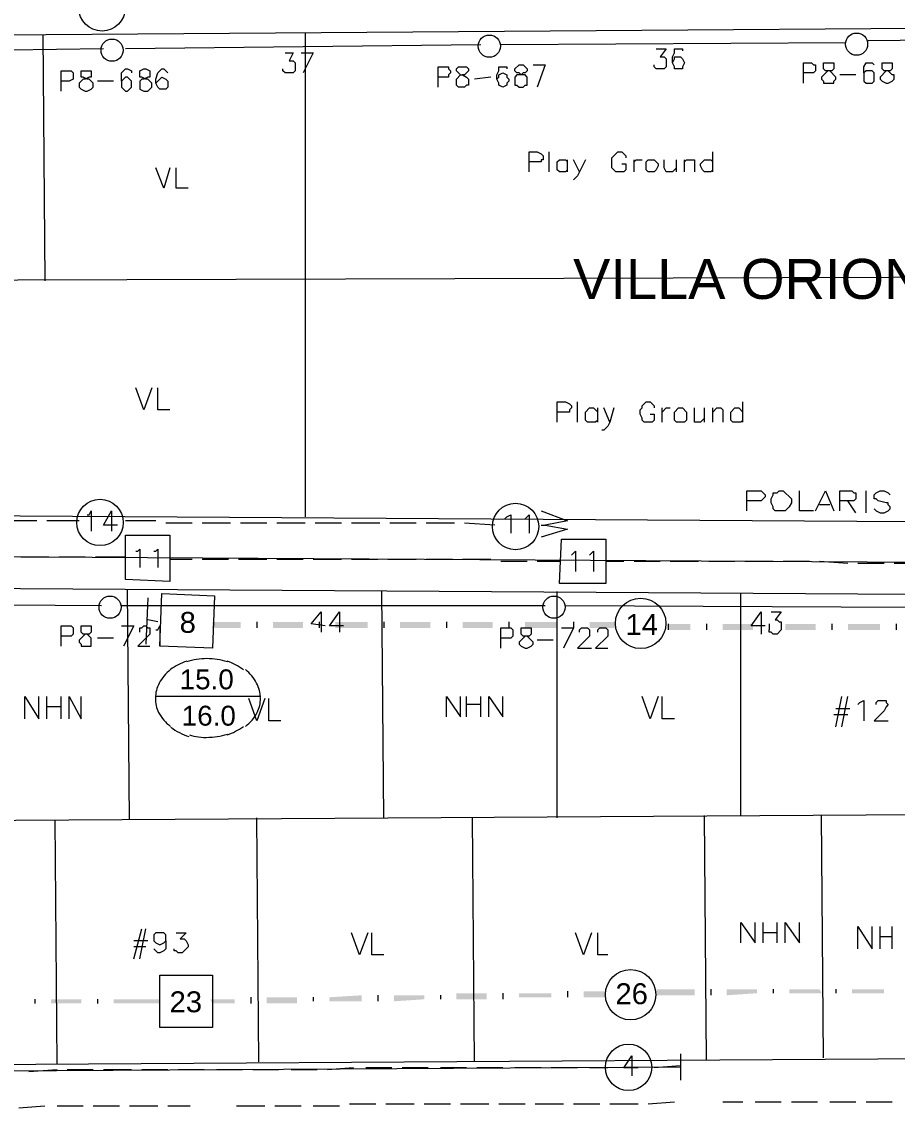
# Model space of a CAD drawing. Header units: millimetres. Extents: x 5.9 to 40.1, y 2 to 30.5.
# Drawn here: x 21.44 to 23.448, y 5.308 to 7.8 of the extents above; entities that cross this region are included whole.
import ezdxf

# ---------------------------------------------------------------- set-up
doc = ezdxf.new("R2010")
doc.units = ezdxf.units.MM
for name, color, linetype in [('PDF_S31$CAAER01', 7, 'Continuous'), ('PDF_S31$CAEOL01', 7, 'Continuous'), ('PDF_S31$CATRM01', 7, 'Continuous'), ('PDF_S31$NAME-LANDMARK', 7, 'Continuous'), ('PDF_S31$NAME-ROAD', 7, 'Continuous'), ('PDF_S31$Passives-TapOffs', 7, 'Continuous'), ('PDF_S31$POLE', 7, 'Continuous'), ('PDF_S31$STRAND', 7, 'Continuous'), ('PDF_S31$Symbols-SelfTerminating', 7, 'Continuous'), ('PDF_S31$Symbols-Terminator', 7, 'Continuous'), ('PDF_S31$TPSYM01', 7, 'Continuous'), ('PDF_Text', 7, 'Continuous')]:
    doc.layers.add(name, color=color, linetype=linetype)
for name, color, linetype, true_color in [('PDF_S31$Cable-540', 172, 'Continuous', 0x0000dd), ('PDF_S31$Cable-565', 23, 'Continuous', 0xdd8a6e), ('PDF_S31$LOTS', 254, 'Continuous', 0xdcdcdc), ('PDF_S31$Reverse$Not$Active', 61, 'Continuous', 0xdfff7f), ('PDF_S31$ROAD', 8, 'Continuous', 0x808080), ('PDF_S31$SDU', 157, 'Continuous', 0x396472)]:
    doc.layers.add(name, color=color, linetype=linetype, true_color=true_color)
doc.styles.add('PDF ArialMT', font='arial.ttf')
doc.styles.add('PDF Swiss721BT-LightCondensed', font='arial.ttf')

msp = doc.modelspace()

# ---------------------------------------------------------------- hatches: boundary and pattern name
at = {"layer": 'PDF_S31$CAAER01', "transparency": 33554559}
for points in [[(21.9416, 6.4097), (21.9416, 6.4235), (21.8768, 6.4097)], [(21.8768, 6.4097), (21.9416, 6.4235), (21.8768, 6.4235)], [(22.085, 6.4097), (22.085, 6.4235), (22.0156, 6.4097)], [(22.0156, 6.4097), (22.085, 6.4235), (22.0156, 6.4235)], [(22.2331, 6.4097), (22.2331, 6.4235), (22.1591, 6.4097)], [(22.1591, 6.4097), (22.2331, 6.4235), (22.1591, 6.4235)], [(22.3765, 6.4097), (22.3765, 6.4235), (22.3071, 6.4097)], [(22.3071, 6.4097), (22.3765, 6.4235), (22.3071, 6.4235)], [(22.52, 6.4097), (22.52, 6.4235), (22.4506, 6.4097)], [(22.4506, 6.4097), (22.52, 6.4235), (22.4506, 6.4235)], [(22.668, 6.4097), (22.668, 6.4235), (22.594, 6.4097)], [(22.594, 6.4097), (22.668, 6.4235), (22.594, 6.4235)], [(22.8022, 6.4097), (22.8022, 6.4235), (22.7421, 6.4097)], [(22.7421, 6.4097), (22.8022, 6.4235), (22.7421, 6.4235)], [(22.9734, 6.405), (22.9734, 6.4189), (22.9225, 6.405)], [(22.9225, 6.405), (22.9734, 6.4189), (22.9225, 6.4189)], [(23.1169, 6.405), (23.1169, 6.4189), (23.0474, 6.405)], [(23.0474, 6.405), (23.1169, 6.4189), (23.0474, 6.4189)], [(23.2603, 6.405), (23.2603, 6.4189), (23.1909, 6.405)], [(23.1909, 6.405), (23.2603, 6.4189), (23.1909, 6.4189)], [(23.4084, 6.405), (23.4084, 6.4189), (23.3343, 6.405)], [(23.3343, 6.405), (23.4084, 6.4189), (23.3343, 6.4189)], [(22.9827, 5.5675), (22.9827, 5.5814), (22.8948, 5.5675)], [(22.8948, 5.5675), (22.9827, 5.5814), (22.8948, 5.5814)], [(23.1261, 5.5722), (23.1261, 5.5814), (23.0567, 5.5675)], [(23.0567, 5.5675), (23.1261, 5.5814), (23.0567, 5.5814)], [(23.2742, 5.5722), (23.2695, 5.5814), (23.2001, 5.5722)], [(23.2001, 5.5722), (23.2695, 5.5814), (23.2001, 5.5814)], [(23.4176, 5.5722), (23.4176, 5.5814), (23.3436, 5.5722)], [(23.3436, 5.5722), (23.4176, 5.5814), (23.3436, 5.5814)], [(21.5761, 5.549), (21.5761, 5.5583), (21.5067, 5.549)], [(21.5067, 5.549), (21.5761, 5.5583), (21.5067, 5.5583)], [(21.7565, 5.549), (21.7565, 5.5583), (21.6501, 5.549)], [(21.6501, 5.549), (21.7565, 5.5583), (21.6501, 5.5583)], [(21.8768, 5.549), (21.9277, 5.5583), (21.8722, 5.5583)], [(21.9277, 5.549), (21.9277, 5.5583), (21.8768, 5.549)], [(22.0711, 5.549), (22.0711, 5.5629), (22.0017, 5.549)], [(22.0017, 5.549), (22.0711, 5.5629), (22.0017, 5.5629)], [(22.2192, 5.5537), (22.2192, 5.5675), (22.1452, 5.5537)], [(22.1452, 5.5537), (22.2192, 5.5675), (22.1452, 5.5629)], [(22.3626, 5.5583), (22.3626, 5.5675), (22.2932, 5.5537)], [(22.2932, 5.5537), (22.3626, 5.5675), (22.2932, 5.5675)], [(22.5061, 5.5583), (22.5061, 5.5722), (22.4367, 5.5583)], [(22.4367, 5.5583), (22.5061, 5.5722), (22.4367, 5.5722)], [(22.6542, 5.5629), (22.6542, 5.5722), (22.5801, 5.5629)], [(22.5801, 5.5629), (22.6542, 5.5722), (22.5801, 5.5722)], [(22.7791, 5.5629), (22.7791, 5.5768), (22.7282, 5.5629)], [(22.7282, 5.5629), (22.7791, 5.5768), (22.7282, 5.5768)]]:
    msp.add_hatch(color=256, dxfattribs=at).paths.add_polyline_path(points)

# ---------------------------------------------------------------- linework, layer by layer
at = {"layer": 'PDF_S31$CAAER01', "lineweight": 0}
for points in [[(21.9786, 6.4235), (21.9786, 6.4097)], [(22.122, 6.4235), (22.122, 6.4097)], [(22.2701, 6.4235), (22.2701, 6.4097)], [(22.4135, 6.4235), (22.4135, 6.4097)], [(22.557, 6.4235), (22.557, 6.4097)], [(22.705, 6.4235), (22.705, 6.4097)], [(22.9225, 6.4189), (22.9225, 6.405)], [(23.0104, 6.4189), (23.0104, 6.405)], [(23.1539, 6.4189), (23.1539, 6.405)], [(23.2973, 6.4189), (23.2973, 6.405)], [(23.4454, 6.4189), (23.4454, 6.405)], [(23.0197, 5.5814), (23.0197, 5.5675)], [(23.1631, 5.5814), (23.1631, 5.5722)], [(23.3066, 5.5814), (23.3066, 5.5722)], [(21.4696, 5.5583), (21.4696, 5.549)], [(21.6131, 5.5583), (21.6131, 5.549)], [(21.9647, 5.5629), (21.9647, 5.549)], [(22.1082, 5.5629), (22.1082, 5.5537)], [(22.2562, 5.5675), (22.2562, 5.5537)], [(22.3997, 5.5675), (22.3997, 5.5583)], [(22.5431, 5.5722), (22.5431, 5.5583)], [(22.6912, 5.5768), (22.6912, 5.5629)]]:
    msp.add_lwpolyline(points, dxfattribs=at)
at = {"layer": 'PDF_S31$Cable-540', "lineweight": 9}
for points in [[(21.502, 6.5716), (21.4372, 6.5716)], [(21.5853, 6.5716), (21.5252, 6.5716)], [(21.6779, 6.5716), (21.6084, 6.5716)], [(21.8305, 6.567), (21.7796, 6.567)], [(21.9138, 6.567), (21.8537, 6.567)], [(22.0017, 6.567), (21.937, 6.567)], [(22.085, 6.567), (22.0249, 6.567)], [(22.1729, 6.567), (22.1082, 6.567)], [(22.2562, 6.567), (22.1961, 6.567)], [(22.3441, 6.567), (22.2794, 6.567)], [(22.4274, 6.567), (22.3673, 6.567)], [(22.5153, 6.567), (22.4506, 6.567)], [(22.5986, 6.5623), (22.5385, 6.5623)], [(22.6727, 6.5623), (22.6218, 6.5623)], [(22.8207, 6.5623), (22.7791, 6.5623)], [(22.904, 6.5623), (22.8439, 6.5623)], [(22.9919, 6.5623), (22.9271, 6.5623)], [(23.0752, 6.5623), (23.0151, 6.5623)], [(23.1631, 6.5623), (23.0983, 6.5623)], [(23.2464, 6.5623), (23.1863, 6.5623)], [(23.3343, 6.5577), (23.2695, 6.5623)], [(23.4176, 6.5577), (23.3575, 6.5577)], [(23.5055, 6.5577), (23.4407, 6.5577)], [(21.5205, 5.3963), (21.4558, 5.3917)], [(21.6038, 5.3963), (21.5437, 5.3963)], [(21.6917, 5.3963), (21.627, 5.3963)], [(21.775, 5.3963), (21.7149, 5.3963)], [(21.8583, 5.3963), (21.7982, 5.3963)], [(21.9462, 5.3963), (21.8861, 5.3963)], [(22.0295, 5.3963), (21.9694, 5.3963)], [(22.1174, 5.3963), (22.0573, 5.3963)], [(22.2007, 5.401), (22.1406, 5.3963)], [(22.2886, 5.401), (22.2285, 5.401)], [(22.3719, 5.401), (22.3118, 5.401)], [(22.4598, 5.401), (22.3997, 5.401)], [(22.5431, 5.401), (22.483, 5.401)], [(22.631, 5.401), (22.5709, 5.401)], [(22.7143, 5.401), (22.6542, 5.401)], [(22.7837, 5.401), (22.7421, 5.401)]]:
    msp.add_lwpolyline(points, dxfattribs=at)
at = {"layer": 'PDF_S31$Cable-565', "lineweight": 13}
for points in [[(21.4743, 6.6549), (21.4141, 6.6549)], [(21.5714, 6.6549), (21.4974, 6.6549)], [(21.7473, 6.6549), (21.6779, 6.6549)], [(21.8305, 6.6503), (21.7704, 6.6503)], [(21.9185, 6.6503), (21.8537, 6.6503)], [(22.0017, 6.6503), (21.9416, 6.6503)], [(22.0897, 6.6503), (22.0249, 6.6503)], [(22.1729, 6.6503), (22.1128, 6.6503)], [(22.2609, 6.6503), (22.1961, 6.6503)], [(22.3441, 6.6503), (22.284, 6.6503)], [(22.4321, 6.6503), (22.3673, 6.6503)], [(22.5246, 6.6456), (22.4552, 6.6503)], [(21.4928, 5.3131), (21.4326, 5.3084)], [(21.5807, 5.3131), (21.5205, 5.3131)], [(21.664, 5.3131), (21.6038, 5.3131)], [(21.7519, 5.3131), (21.6871, 5.3131)], [(21.8259, 5.3131), (21.775, 5.3131)], [(21.9971, 5.3131), (21.9323, 5.3131)], [(22.0804, 5.3131), (22.0203, 5.3131)], [(22.1683, 5.3131), (22.1082, 5.3131)], [(22.2516, 5.3177), (22.1914, 5.3177)], [(22.3395, 5.3177), (22.2747, 5.3177)], [(22.4228, 5.3177), (22.3626, 5.3177)], [(22.5107, 5.3177), (22.4459, 5.3177)], [(22.594, 5.3177), (22.5338, 5.3177)], [(22.6819, 5.3177), (22.6171, 5.3177)], [(22.7652, 5.3177), (22.705, 5.3177)], [(22.8531, 5.3177), (22.7883, 5.3177)], [(22.9364, 5.3223), (22.8762, 5.3177)], [(23.0937, 5.3223), (23.0474, 5.3223)], [(23.1816, 5.3223), (23.1215, 5.3223)], [(23.2649, 5.3223), (23.2048, 5.3223)], [(23.3528, 5.3223), (23.2927, 5.3223)], [(23.4361, 5.3223), (23.376, 5.3223)]]:
    msp.add_lwpolyline(points, dxfattribs=at)
at = {"layer": 'PDF_S31$CAEOL01', "lineweight": 9}
for points in [[(21.818, 6.3335, 0.086815), (21.7807, 6.3141, 0.105757), (21.7549, 6.2831, 0.124555), (21.7463, 6.249, 0.124555), (21.7536, 6.2156, 0.105757), (21.7807, 6.1839)], [(21.9112, 6.332, 0.07697), (21.8643, 6.3393, 0.07697), (21.8174, 6.332)], [(21.9525, 6.1839, 0.105757), (21.9796, 6.2156, 0.124555), (21.9869, 6.249, 0.124555), (21.9783, 6.2831, 0.105757), (21.9525, 6.3141)]]:
    msp.add_lwpolyline(points, format="xyb", dxfattribs=at)
msp.add_lwpolyline([(21.9879, 6.2523), (21.7473, 6.2523)], dxfattribs=at)
for centre, radius, start, end in [((21.8735, 6.2166), 0.1226, 52.5476, 72.3944), ((21.8643, 6.2907), 0.1365, 232.5476, 252.3945), ((21.8735, 6.2814), 0.1226, 287.6056, 307.4524), ((21.8597, 6.2768), 0.118, 252.3944, 273.642), ((21.8643, 6.3138), 0.155, 270, 287.6056)]:
    msp.add_arc(centre, radius, start, end, dxfattribs=at)
at = {"layer": 'PDF_S31$CATRM01', "lineweight": 9}
for points in [[(21.7287, 6.4791), (21.7241, 6.3726)], [(21.7519, 6.4235), (21.7287, 6.4282)]]:
    msp.add_lwpolyline(points, dxfattribs=at)
at = {"layer": 'PDF_S31$LOTS', "lineweight": 0}
for points in [[(22.0897, 7.7746), (22.0897, 6.6641)], [(21.4881, 7.77), (21.4928, 7.2055)], [(25.4396, 7.2194), (20.9283, 7.2055)], [(21.6871, 5.9701), (21.6825, 6.4976)], [(22.2701, 5.9747), (22.2655, 6.4929)], [(22.668, 5.9747), (22.668, 6.4929)], [(23.0891, 5.9793), (23.0891, 6.4883)], [(25.4489, 5.9932), (20.9375, 5.9655)], [(23.0104, 5.4195), (23.0058, 5.9793)], [(23.2788, 5.4241), (23.2742, 5.9793)], [(21.5205, 5.4102), (21.5159, 5.9701)], [(21.9832, 5.4148), (21.9786, 5.9747)], [(22.4783, 5.4148), (22.4737, 5.9747)]]:
    msp.add_lwpolyline(points, dxfattribs=at)
at = {"layer": 'PDF_S31$NAME-LANDMARK', "lineweight": 0}
for points in [[(22.6033, 7.4554), (22.6033, 7.5016), (22.6218, 7.5016), (22.631, 7.497), (22.6356, 7.4924), (22.6356, 7.4831), (22.631, 7.4831), (22.631, 7.4785), (22.6033, 7.4785)], [(22.6495, 7.4554), (22.6495, 7.5016)], [(22.8161, 7.4739), (22.8254, 7.4739), (22.8254, 7.46), (22.8207, 7.4554), (22.8022, 7.4554), (22.793, 7.4646), (22.793, 7.4877), (22.8068, 7.5016), (22.8161, 7.5016), (22.8254, 7.4924), (22.8254, 7.4877)], [(23.0243, 7.4554), (23.0243, 7.5016)], [(22.6912, 7.46), (22.6865, 7.4554), (22.6727, 7.4554), (22.668, 7.46), (22.668, 7.4785), (22.6727, 7.4831), (22.6865, 7.4831), (22.6912, 7.4785)], [(22.6912, 7.4554), (22.6912, 7.4831)], [(22.7328, 7.4831), (22.7189, 7.4554), (22.705, 7.4831)], [(22.8439, 7.4554), (22.8439, 7.4831)], [(22.8439, 7.4739), (22.8439, 7.4785), (22.8485, 7.4831), (22.8624, 7.4831)], [(22.941, 7.4646), (22.9318, 7.4554), (22.9179, 7.4554), (22.9133, 7.4646), (22.9133, 7.4831)], [(22.941, 7.4554), (22.941, 7.4831)], [(22.9595, 7.4554), (22.9595, 7.4831)], [(22.9595, 7.4785), (22.9642, 7.4831), (22.9827, 7.4831), (22.9827, 7.4554)], [(23.0243, 7.46), (23.0197, 7.4554), (23.0058, 7.4554), (23.0012, 7.46), (22.9965, 7.4692), (22.9965, 7.4739), (23.0058, 7.4831), (23.0197, 7.4831), (23.0243, 7.4785)], [(22.7189, 7.4554), (22.7143, 7.4461), (22.705, 7.4369)], [(22.668, 6.8816), (22.668, 6.9279), (22.6865, 6.9279), (22.6958, 6.9233), (22.7004, 6.9186), (22.7004, 6.914), (22.6958, 6.9094), (22.6958, 6.9047), (22.668, 6.9047)], [(22.7143, 6.8816), (22.7143, 6.9279)], [(22.8809, 6.9001), (22.8901, 6.9001), (22.8901, 6.8862), (22.8855, 6.8816), (22.867, 6.8816), (22.8624, 6.8862), (22.8624, 6.8909), (22.8577, 6.9001), (22.8577, 6.9094), (22.8624, 6.914), (22.8624, 6.9186), (22.8716, 6.9279), (22.8809, 6.9279), (22.8901, 6.9186), (22.8901, 6.914)], [(23.0937, 6.8816), (23.0937, 6.9279)], [(22.7606, 6.8862), (22.7559, 6.8816), (22.7374, 6.8816), (22.7328, 6.8862), (22.7328, 6.9047), (22.7421, 6.914), (22.7513, 6.914), (22.7606, 6.9047)], [(22.7606, 6.8816), (22.7606, 6.914)], [(22.7976, 6.914), (22.7883, 6.8816), (22.7745, 6.914)], [(22.9086, 6.8816), (22.9086, 6.914)], [(22.9086, 6.9001), (22.9086, 6.9047), (22.9179, 6.914), (22.9271, 6.914)], [(23.0058, 6.8909), (22.9965, 6.8816), (22.9827, 6.8816), (22.9827, 6.914)], [(23.0058, 6.8816), (23.0058, 6.914)], [(23.0243, 6.8816), (23.0243, 6.914)], [(23.0243, 6.9047), (23.0336, 6.914), (23.0428, 6.914), (23.0474, 6.9094), (23.0474, 6.8816)], [(23.0937, 6.8862), (23.0891, 6.8816), (23.0706, 6.8816), (23.066, 6.8862), (23.066, 6.9047), (23.0752, 6.914), (23.0845, 6.914), (23.0937, 6.9047)], [(22.7883, 6.8816), (22.7837, 6.8724), (22.7745, 6.8631), (22.7698, 6.8631)]]:
    msp.add_lwpolyline(points, dxfattribs=at)
for points in [[(22.8762, 7.4831), (22.8901, 7.4831), (22.8994, 7.4739), (22.8994, 7.4692), (22.8948, 7.46), (22.8901, 7.4554), (22.8762, 7.4554), (22.8716, 7.46), (22.8716, 7.4785)], [(22.9457, 6.914), (22.9549, 6.914), (22.9642, 6.9047), (22.9642, 6.8862), (22.9595, 6.8816), (22.941, 6.8816), (22.9364, 6.8862), (22.9364, 6.9047)]]:
    msp.add_lwpolyline(points, close=True, dxfattribs=at)
at = {"layer": 'PDF_S31$NAME-ROAD', "lineweight": 9}
for points in [[(23.103, 6.678), (23.103, 6.7243), (23.1354, 6.7243), (23.1446, 6.715), (23.1446, 6.7104), (23.1354, 6.7012), (23.103, 6.7012)], [(23.2557, 6.678), (23.2233, 6.678), (23.2233, 6.7243)], [(23.2603, 6.678), (23.2834, 6.7243), (23.3019, 6.678)], [(23.3158, 6.678), (23.3158, 6.7243), (23.3436, 6.7243), (23.3482, 6.7197), (23.3528, 6.7197), (23.3528, 6.7058), (23.3482, 6.7012), (23.3158, 6.7012)], [(23.376, 6.6734), (23.376, 6.7243)], [(23.3945, 6.6826), (23.3991, 6.678), (23.4084, 6.6734), (23.4176, 6.6734), (23.4269, 6.678), (23.4315, 6.6826), (23.4315, 6.6873), (23.4269, 6.6919), (23.4269, 6.6965), (23.4222, 6.6965), (23.4037, 6.7012), (23.3991, 6.7058), (23.3945, 6.7058), (23.3945, 6.715), (23.3991, 6.7197), (23.4084, 6.7243), (23.4176, 6.7243), (23.4269, 6.7197), (23.4315, 6.715)], [(23.2927, 6.6919), (23.2695, 6.6919)], [(23.3528, 6.6734), (23.3343, 6.7012)]]:
    msp.add_lwpolyline(points, dxfattribs=at)
msp.add_lwpolyline([(23.177, 6.7243), (23.1863, 6.7243), (23.2048, 6.7058), (23.2048, 6.6965), (23.2001, 6.6873), (23.1909, 6.678), (23.1677, 6.678), (23.1631, 6.6826), (23.1631, 6.6873), (23.1585, 6.6965), (23.1585, 6.7058), (23.1631, 6.715), (23.1631, 6.7197), (23.1724, 6.7197)], close=True, dxfattribs=at)
at = {"layer": 'PDF_S31$Passives-TapOffs', "lineweight": 9}
for points in [[(21.5899, 6.6688), (21.5946, 6.6688), (21.5992, 6.678), (21.5992, 6.6318)], [(21.6593, 6.6456), (21.627, 6.6456), (21.6455, 6.678), (21.6455, 6.6318)], [(22.5477, 6.6595), (22.5524, 6.6641), (22.5616, 6.6688), (22.5616, 6.6271)], [(22.594, 6.6595), (22.6033, 6.6688), (22.6033, 6.6271)], [(21.701, 6.5855), (21.7056, 6.5855), (21.7102, 6.5901), (21.7102, 6.5485)], [(21.7426, 6.5855), (21.7473, 6.5855), (21.7519, 6.5901), (21.7519, 6.5485)], [(22.7004, 6.5762), (22.7097, 6.5855), (22.7097, 6.5392)], [(22.7421, 6.5762), (22.7513, 6.5855), (22.7513, 6.5392)], [(22.8531, 5.401), (22.8207, 5.401), (22.8392, 5.4287), (22.8392, 5.3825)]]:
    msp.add_lwpolyline(points, dxfattribs=at)
for points in [[(21.6779, 6.6225), (21.7796, 6.6225), (21.7796, 6.5161), (21.6779, 6.5207)], [(22.6773, 6.6132), (22.7791, 6.6132), (22.7791, 6.5114), (22.6727, 6.5114)]]:
    msp.add_lwpolyline(points, close=True, dxfattribs=at)
for centre in [(21.6237, 7.8315), (21.6191, 6.6516), (22.5723, 6.6423), (22.8314, 5.4023)]:
    msp.add_circle(centre, 0.0532, dxfattribs=at)
at = {"layer": 'PDF_S31$POLE', "lineweight": 0}
for points in [[(22.5801, 7.6821), (22.5755, 7.6821), (22.5709, 7.6867), (22.5709, 7.6913), (22.5801, 7.7006), (22.5894, 7.7006), (22.5986, 7.6913), (22.5986, 7.6867), (22.594, 7.6821), (22.5894, 7.6821), (22.5847, 7.6775), (22.5755, 7.6775), (22.5709, 7.6728), (22.5709, 7.6543), (22.5755, 7.6543), (22.5801, 7.6497), (22.5894, 7.6497), (22.594, 7.6543), (22.5986, 7.6543), (22.5986, 7.6728), (22.594, 7.6775), (22.5847, 7.6775)], [(23.2788, 7.7052), (23.3019, 7.7052), (23.3019, 7.6913), (23.2973, 7.6867), (23.2881, 7.6867), (23.2742, 7.6728), (23.2742, 7.6682), (23.2788, 7.6636), (23.2788, 7.6589), (23.3019, 7.6589), (23.3019, 7.6636), (23.3066, 7.6682), (23.3066, 7.6728), (23.2927, 7.6867), (23.2834, 7.6867), (23.2788, 7.6913)], [(23.413, 7.7052), (23.4361, 7.7052), (23.4361, 7.6913), (23.4315, 7.6867), (23.4222, 7.6867), (23.4084, 7.6728), (23.4084, 7.6682), (23.413, 7.6636), (23.4222, 7.6589), (23.4269, 7.6589), (23.4361, 7.6636), (23.4407, 7.6682), (23.4407, 7.6775), (23.4361, 7.6775), (23.4269, 7.6867), (23.4176, 7.6867), (23.413, 7.6913)], [(21.5761, 7.6867), (21.5992, 7.6867), (21.5992, 7.6728), (21.5946, 7.6728), (21.5853, 7.6682), (21.5807, 7.6682), (21.5714, 7.6589), (21.5714, 7.6497), (21.5761, 7.6451), (21.5853, 7.6404), (21.5899, 7.6404), (21.5992, 7.6451), (21.6038, 7.6497), (21.6038, 7.6589), (21.5946, 7.6682), (21.5899, 7.6682), (21.5807, 7.6728), (21.5761, 7.6728)], [(21.7195, 7.6913), (21.7241, 7.6913), (21.7334, 7.6867), (21.7334, 7.6728), (21.7287, 7.6728), (21.7195, 7.6682), (21.7149, 7.6682), (21.7102, 7.6636), (21.7102, 7.6451), (21.7195, 7.6404), (21.7287, 7.6404), (21.738, 7.6497), (21.738, 7.6589), (21.7287, 7.6682), (21.7241, 7.6682), (21.7149, 7.6728), (21.7102, 7.6728), (21.7102, 7.6867)], [(22.5338, 7.6728), (22.5338, 7.6775), (22.5431, 7.6821), (22.5524, 7.6775), (22.5524, 7.6728), (22.557, 7.6682), (22.557, 7.6636), (22.5524, 7.6589), (22.5524, 7.6543), (22.5431, 7.6497), (22.5338, 7.6543), (22.5338, 7.6589), (22.5292, 7.6682)], [(21.5761, 6.4143), (21.5992, 6.4143), (21.5992, 6.4004), (21.5946, 6.3958), (21.5853, 6.3958), (21.5714, 6.3819), (21.5714, 6.3773), (21.5761, 6.3726), (21.5761, 6.368), (21.5992, 6.368), (21.5992, 6.3865), (21.5899, 6.3958), (21.5807, 6.3958), (21.5761, 6.4004)], [(22.5847, 6.4097), (22.6079, 6.4097), (22.6079, 6.3958), (22.6033, 6.3911), (22.594, 6.3911), (22.5801, 6.3773), (22.5801, 6.3726), (22.5847, 6.368), (22.594, 6.3634), (22.5986, 6.3634), (22.6079, 6.368), (22.6125, 6.3726), (22.6125, 6.3773), (22.5986, 6.3911), (22.5894, 6.3911), (22.5847, 6.3958)]]:
    msp.add_lwpolyline(points, close=True, dxfattribs=at)
for points in [[(22.6125, 7.7006), (22.6403, 7.7006), (22.6218, 7.6497)], [(23.2325, 7.6589), (23.2325, 7.7052), (23.251, 7.7052), (23.2557, 7.7006), (23.2603, 7.7006), (23.2603, 7.6867), (23.2557, 7.6821), (23.2325, 7.6821)], [(23.3713, 7.6821), (23.3713, 7.6636), (23.376, 7.6589), (23.3898, 7.6589), (23.3945, 7.6636), (23.3945, 7.6821), (23.3898, 7.6867), (23.376, 7.6867), (23.3713, 7.6821), (23.3713, 7.696), (23.376, 7.7052), (23.3898, 7.7052), (23.3945, 7.7006)], [(21.5298, 7.6404), (21.5298, 7.6867), (21.5529, 7.6867), (21.5575, 7.6821), (21.5575, 7.6682), (21.5483, 7.6636), (21.5298, 7.6636)], [(21.6686, 7.6636), (21.6686, 7.6497), (21.6779, 7.6404), (21.6825, 7.6404), (21.6917, 7.6497), (21.6917, 7.6636), (21.6825, 7.6728), (21.6779, 7.6728), (21.6686, 7.6636), (21.6686, 7.6821), (21.6779, 7.6913), (21.6825, 7.6913), (21.6917, 7.6867), (21.6917, 7.6821)], [(21.7473, 7.6589), (21.7611, 7.6728), (21.7704, 7.6682), (21.775, 7.6636), (21.775, 7.6497), (21.7704, 7.6451), (21.7565, 7.6451), (21.7519, 7.6497), (21.7473, 7.6589), (21.7473, 7.6682), (21.7519, 7.6821), (21.7611, 7.6913), (21.7658, 7.6913), (21.775, 7.6821)], [(22.395, 7.6497), (22.395, 7.696), (22.4182, 7.696), (22.4182, 7.6913), (22.4228, 7.6867), (22.4228, 7.6821), (22.4182, 7.6775), (22.4182, 7.6728), (22.395, 7.6728)], [(22.4459, 7.6775), (22.4367, 7.6867), (22.4367, 7.6913), (22.4413, 7.696), (22.4598, 7.696), (22.4644, 7.6913), (22.4644, 7.6867), (22.4552, 7.6775), (22.4506, 7.6775), (22.4598, 7.6728), (22.4644, 7.6682), (22.4644, 7.6543), (22.4598, 7.6543), (22.4552, 7.6497), (22.4413, 7.6497), (22.4367, 7.6543), (22.4367, 7.6682), (22.4459, 7.6775), (22.4506, 7.6775)], [(22.5292, 7.6682), (22.5292, 7.6775), (22.5338, 7.6867), (22.5338, 7.696), (22.5524, 7.696), (22.5524, 7.6913)], [(23.3528, 7.6775), (23.3158, 7.6775)], [(21.6501, 7.6636), (21.6131, 7.6636)], [(22.5153, 7.6728), (22.4783, 7.6682)], [(21.5298, 6.368), (21.5298, 6.4143), (21.5529, 6.4143), (21.5575, 6.4097), (21.5575, 6.3958), (21.5529, 6.3911), (21.5298, 6.3911)], [(21.6686, 6.4143), (21.6964, 6.4143), (21.6732, 6.368)], [(21.7102, 6.4004), (21.7102, 6.4097), (21.7149, 6.4097), (21.7195, 6.4143), (21.7241, 6.4143), (21.7287, 6.4097), (21.7334, 6.4097), (21.7334, 6.3958), (21.7056, 6.368), (21.7334, 6.368)], [(21.7473, 6.405), (21.7519, 6.405), (21.7565, 6.4143), (21.7565, 6.368)], [(22.5385, 6.3634), (22.5385, 6.4097), (22.5616, 6.4097), (22.5662, 6.405), (22.5662, 6.3911), (22.5616, 6.3865), (22.5385, 6.3865)], [(22.6773, 6.4097), (22.705, 6.4097), (22.6819, 6.3634)], [(22.7189, 6.4004), (22.7189, 6.405), (22.7236, 6.4097), (22.7374, 6.4097), (22.7421, 6.405), (22.7421, 6.3911), (22.7143, 6.3634), (22.7467, 6.3634)], [(22.7606, 6.4004), (22.7606, 6.405), (22.7652, 6.4097), (22.7791, 6.4097), (22.7837, 6.405), (22.7837, 6.3911), (22.7559, 6.3634), (22.7837, 6.3634)], [(21.6501, 6.3865), (21.6131, 6.3865)], [(22.6588, 6.3819), (22.6218, 6.3819)]]:
    msp.add_lwpolyline(points, dxfattribs=at)
for centre in [(23.3543, 7.7482), (21.6468, 7.7344), (22.5121, 7.7436), (21.6422, 6.4573), (22.6602, 6.4573)]:
    msp.add_circle(centre, 0.0254, dxfattribs=at)
at = {"layer": 'PDF_S31$Reverse$Not$Active', "lineweight": 0}
msp.add_lwpolyline([(25.5113, 9.9354), (25.5368, 6.5994), (24.6484, 6.5531), (21.0925, 6.5739), (20.9977, 5.3917), (22.9503, 5.4033)], dxfattribs=at)
at = {"layer": 'PDF_S31$ROAD', "lineweight": 0}
for points in [[(25.3841, 7.7978), (20.9699, 7.7654)], [(25.3933, 6.641), (20.956, 6.6688)], [(25.398, 6.4744), (20.956, 6.5022)], [(25.3332, 5.4334), (20.9884, 5.4056)]]:
    msp.add_lwpolyline(points, dxfattribs=at)
at = {"layer": 'PDF_S31$SDU', "lineweight": 0}
for points in [[(21.7796, 7.4646), (21.7658, 7.4183), (21.7473, 7.4646)], [(21.8213, 7.4183), (21.7935, 7.4183), (21.7935, 7.4646)], [(21.738, 6.9603), (21.7195, 6.9094), (21.701, 6.9603)], [(21.7796, 6.9094), (21.7519, 6.9094), (21.7519, 6.9603)], [(21.4465, 6.2014), (21.4465, 6.2523), (21.4789, 6.2014), (21.4789, 6.2523)], [(21.4974, 6.2014), (21.4974, 6.2523)], [(21.5298, 6.2292), (21.4974, 6.2292)], [(21.5298, 6.2014), (21.5298, 6.2523)], [(21.5483, 6.2014), (21.5483, 6.2523), (21.5761, 6.2014), (21.5761, 6.2523)], [(21.9971, 6.2477), (21.9786, 6.1968), (21.9601, 6.2477)], [(22.0341, 6.1968), (22.0064, 6.1968), (22.0064, 6.2477)], [(22.4135, 6.2061), (22.4135, 6.2523), (22.4459, 6.2061), (22.4459, 6.2523)], [(22.4598, 6.2061), (22.4598, 6.2523)], [(22.4922, 6.2338), (22.4598, 6.2338)], [(22.4922, 6.2061), (22.4922, 6.2523)], [(22.5107, 6.2061), (22.5107, 6.2523), (22.5431, 6.2061), (22.5431, 6.2523)], [(22.8994, 6.2523), (22.8809, 6.2014), (22.8624, 6.2523)], [(22.9364, 6.2014), (22.9086, 6.2014), (22.9086, 6.2523)], [(23.3066, 6.1829), (23.3204, 6.2523)], [(23.3204, 6.1829), (23.3343, 6.2523)], [(23.3575, 6.2338), (23.3621, 6.2385), (23.3713, 6.2431), (23.3713, 6.1968)], [(23.3991, 6.2338), (23.3991, 6.2385), (23.4037, 6.2431), (23.4222, 6.2431), (23.4222, 6.2385), (23.4269, 6.2338), (23.4222, 6.2292), (23.4176, 6.2199), (23.3945, 6.1968), (23.4269, 6.1968)], [(23.3343, 6.2107), (23.3019, 6.2107)], [(23.3389, 6.2246), (23.3066, 6.2246)], [(23.0891, 5.6878), (23.0891, 5.7341), (23.1215, 5.6878), (23.1215, 5.7341)], [(23.14, 5.6878), (23.14, 5.7341)], [(23.1724, 5.6878), (23.1724, 5.7341)], [(23.1909, 5.6878), (23.1909, 5.7341), (23.2233, 5.6878), (23.2233, 5.7341)], [(21.6964, 5.6508), (21.7149, 5.7202)], [(21.7102, 5.6508), (21.7241, 5.7202)], [(21.7704, 5.6925), (21.7704, 5.7063), (21.7658, 5.711), (21.7473, 5.711), (21.7426, 5.7063), (21.7426, 5.6925), (21.7473, 5.6878), (21.7565, 5.6832), (21.7658, 5.6878), (21.7704, 5.6925), (21.7704, 5.674), (21.7658, 5.6693), (21.7565, 5.6647), (21.7519, 5.6647), (21.7426, 5.674)], [(21.7935, 5.711), (21.8167, 5.711), (21.8028, 5.6971), (21.812, 5.6971), (21.8167, 5.6925), (21.8213, 5.6832), (21.8213, 5.6786), (21.8074, 5.6647), (21.7982, 5.6647), (21.7935, 5.6693), (21.7889, 5.6693), (21.7889, 5.674)], [(22.2331, 5.711), (22.2146, 5.6601), (22.1961, 5.711)], [(22.2701, 5.6601), (22.2423, 5.6601), (22.2423, 5.711)], [(22.7467, 5.711), (22.7282, 5.6601), (22.7097, 5.711)], [(22.7837, 5.6601), (22.7606, 5.6601), (22.7606, 5.711)], [(23.1724, 5.711), (23.14, 5.711)], [(23.3575, 5.674), (23.3575, 5.7249), (23.3898, 5.674), (23.3898, 5.7249)], [(23.4084, 5.674), (23.4084, 5.7249)], [(23.4361, 5.674), (23.4361, 5.7249)], [(21.7287, 5.6925), (21.6964, 5.6925)], [(23.4361, 5.7017), (23.4084, 5.7017)], [(21.7241, 5.6786), (21.6964, 5.6786)]]:
    msp.add_lwpolyline(points, dxfattribs=at)
at = {"layer": 'PDF_S31$STRAND', "color": 254, "lineweight": 0, "true_color": 0xdcdcdc}
for points in [[(23.3297, 7.7515), (22.5385, 7.7469)], [(24.3384, 7.7654), (23.3806, 7.7561)], [(21.627, 7.7376), (20.9792, 7.7284)], [(22.4922, 7.7469), (21.6779, 7.7376)], [(21.6223, 6.4606), (20.9838, 6.4652)], [(22.6403, 6.4606), (21.6686, 6.4606)], [(23.6351, 6.4559), (22.6865, 6.4606)]]:
    msp.add_lwpolyline(points, dxfattribs=at)
at = {"layer": 'PDF_S31$STRAND', "lineweight": 0}
for points in [[(22.0434, 7.7284), (22.0619, 7.7284), (22.0526, 7.7098), (22.0619, 7.7098), (22.0665, 7.7052), (22.0665, 7.6867), (22.0619, 7.6821), (22.0434, 7.6821), (22.0388, 7.6867), (22.0388, 7.6913)], [(22.0804, 7.7284), (22.1082, 7.7284), (22.085, 7.6821)], [(22.8948, 7.7376), (22.9179, 7.7376), (22.904, 7.7191), (22.9133, 7.7191), (22.9179, 7.7145), (22.9179, 7.696), (22.9133, 7.6913), (22.8948, 7.6913), (22.8901, 7.696), (22.8901, 7.7006)], [(22.9318, 7.7052), (22.9318, 7.7191), (22.9364, 7.7284), (22.9364, 7.7376), (22.9549, 7.7376), (22.9549, 7.733)], [(22.1359, 6.4143), (22.1035, 6.4189), (22.1267, 6.4467), (22.1267, 6.4004)], [(22.1776, 6.4143), (22.1452, 6.4143), (22.1683, 6.4467), (22.1683, 6.4004)], [(23.1446, 6.4143), (23.1122, 6.4143), (23.1354, 6.4467), (23.1354, 6.3958)], [(23.1585, 6.4467), (23.1816, 6.4467), (23.1677, 6.4282), (23.1724, 6.4282), (23.177, 6.4235), (23.1816, 6.4235), (23.1816, 6.405), (23.1724, 6.3958), (23.1631, 6.3958), (23.1585, 6.4004), (23.1539, 6.4004), (23.1539, 6.405)]]:
    msp.add_lwpolyline(points, dxfattribs=at)
msp.add_lwpolyline([(22.9364, 7.7145), (22.9364, 7.7191), (22.9503, 7.7191), (22.9549, 7.7145), (22.9595, 7.7052), (22.9549, 7.696), (22.9549, 7.6913), (22.9364, 7.6913), (22.9364, 7.696), (22.9318, 7.7052)], close=True, dxfattribs=at)
at = {"layer": 'PDF_S31$Symbols-SelfTerminating', "lineweight": 9}
for points in [[(22.9503, 5.4334), (22.9503, 5.3732)], [(22.9503, 5.4056), (22.8901, 5.401)]]:
    msp.add_lwpolyline(points, dxfattribs=at)
at = {"layer": 'PDF_S31$Symbols-Terminator', "lineweight": 9}
for points in [[(22.631, 6.678), (22.6912, 6.6549), (22.6403, 6.6456)], [(22.631, 6.6456), (22.6403, 6.6456), (22.6912, 6.6364), (22.631, 6.6179)]]:
    msp.add_lwpolyline(points, dxfattribs=at)
at = {"layer": 'PDF_S31$TPSYM01', "lineweight": 9}
for points in [[(21.8768, 6.3634), (21.7565, 6.368), (21.7611, 6.4883), (21.8814, 6.4837)], [(21.8768, 5.4935), (21.7565, 5.4935), (21.7565, 5.6138), (21.8768, 5.6138)]]:
    msp.add_lwpolyline(points, close=True, dxfattribs=at)
for centre in [(22.8591, 6.4202), (22.836, 5.5688)]:
    msp.add_circle(centre, 0.0578, dxfattribs=at)

# ---------------------------------------------------------------- texts
at = {"layer": 'PDF_Text', "color": 4, "insert": (22.7041, 7.2093), "char_height": 0.091869, "attachment_point": 4, "style": 'PDF Swiss721BT-LightCondensed'}
msp.add_mtext('VILLA ORION SUBDIVISION', dxfattribs=at)
at = {"layer": 'PDF_Text', "attachment_point": 4, "style": 'PDF ArialMT'}
for s, insert, char_height in [('8', (21.8018, 6.4221), 0.0479), ('14', (22.8244, 6.4175), 0.04794), ('15.0', (21.8018, 6.2915), 0.04567), ('16.0', (21.8065, 6.2082), 0.04567), ('26', (22.8013, 5.5707), 0.04794), ('23', (21.7787, 5.5522), 0.04794)]:
    msp.add_mtext(s, dxfattribs=dict(at, insert=insert, char_height=char_height))

doc.saveas('drawing.dxf')
